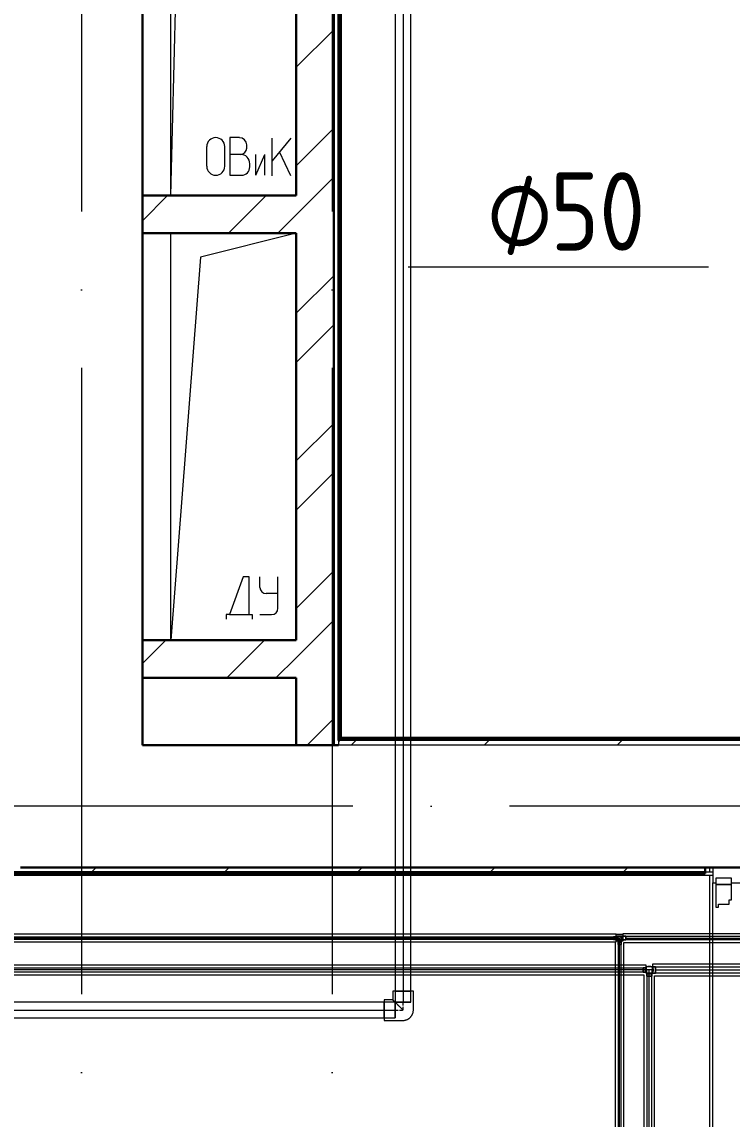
# Model space of a CAD drawing. Header units: millimetres. Extents: x -88595 to 880822, y -1054509 to -148035.
# Drawn here: x 408073 to 410340, y -275251 to -271747 of the extents above; entities that cross this region are included whole.
import ezdxf

# ---------------------------------------------------------------- set-up
doc = ezdxf.new("R2010")
doc.units = ezdxf.units.MM
doc.linetypes.add('$7$ADSK_Осевая', pattern=[14, 10, -2, 0, -2])
doc.linetypes.add('ADSK_Линия сетки', pattern=[25, 20, -2.5, 0, -2.5])
for name, color, linetype, lineweight in [('Витраж', 7, 'Continuous', 9), ('Двери', 7, 'Continuous', 9), ('Изоляция', 7, 'Continuous', 18), ('Марки', 7, 'Continuous', 20), ('Оборудование', 7, 'Continuous', 18), ('Ограждение', 7, 'Continuous', 9), ('Оси', 7, 'Continuous', 9), ('Перекрытие', 7, 'Continuous', 18), ('Стены внутренние', 7, 'Continuous', 18), ('Стены наружные', 7, 'Continuous', 18), ('Стены штриховка', 7, 'Continuous', 9), ('Трубопровод', 7, 'Continuous', 18), ('Трубопроводы', 7, 'Continuous', 18)]:
    doc.layers.add(name, color=color, linetype=linetype, lineweight=lineweight)
doc.styles.add('$1$GOST Common_9', font='GOST_Common.ttf', dxfattribs={"width": 0.9, "height": 250})
doc.styles.add('$5$GOST Common', font='GOST_Common.ttf', dxfattribs={"width": 0.9, "height": 250})

# ---------------------------------------------------------------- blocks, each defined once
blk = doc.blocks.new('$0$ADSK_Полипропилен_Отвод - Универсальный-3259720-В_Координация_3 этаж ОВ3')
at = {"layer": 'Трубопроводы', "color": 24, "true_color": 0xa52900}
for p, q in [((-33, 60.5), (-33, 33)), ((33, 60.5), (-33, 60.5)), ((33, 60.5), (-33, 60.5)), ((-25, 60.5), (-25, 25.5)), ((-25, 60.5), (0, 60.5)), ((0, 60.5), (25, 60.5)), ((25, 25.5), (25, 60.5)), ((33, 0), (33, 60.5)), ((-33, 33), (-60.5, 33)), ((-60.5, 33), (-60.5, -33)), ((-60.5, 33), (-60.5, -33)), ((-25.5, 25), (-60.5, 25)), ((-60.5, 0), (-60.5, 25)), ((-25.5, 25), (-25.5, 0)), ((-25.5, 0), (-25.5, -25)), ((0, 25.5), (-25, 25.5)), ((25, 25.5), (0, 25.5)), ((-60.5, -25), (-60.5, 0)), ((-60.5, -25), (-25.5, -25)), ((-60.5, -33), (0, -33))]:
    blk.add_line(p, q, dxfattribs=at)
at = {"layer": 'Трубопроводы', "color": 24, "true_color": 0xa52900, "flags": 128}
blk.add_lwpolyline([(0, -33), (1.3, -33), (2.6, -32.9), (4, -32.8), (5.3, -32.6), (6.6, -32.3), (7.8, -32.1), (9.1, -31.7), (10.4, -31.3), (11.6, -30.9), (12.9, -30.4), (14.1, -29.9), (15.2, -29.3), (16.4, -28.6), (17.5, -28), (18.6, -27.2), (19.7, -26.5), (20.8, -25.7), (21.8, -24.8), (22.7, -23.9), (23.7, -23), (24.6, -22), (25.4, -21), (26.3, -20), (27, -18.9), (27.8, -17.8), (28.5, -16.7), (29.1, -15.6), (29.7, -14.4), (30.3, -13.2), (30.8, -12), (31.2, -10.7), (31.6, -9.5), (32, -8.2), (32.3, -6.9), (32.5, -5.6), (32.7, -4.3), (32.9, -3), (33, -1.7), (33, -0.4), (33, 0)], dxfattribs=at)
at = {"layer": 'Трубопроводы', "color": 24, "true_color": 0xa52900}
for points, knots in [([(0, 0), (-1.9, 1.8), (-5.6, 5.6), (-10.1, 10.1), (-13.7, 13.7), (-16.3, 16.3), (-18.4, 18.4), (-20.1, 20.1), (-21.3, 21.3), (-22.5, 22.5), (-23.6, 23.6), (-24.7, 24.7), (-25.8, 25.8), (-26.8, 26.8), (-27.8, 27.8), (-28.7, 28.7), (-29.5, 29.5), (-30.3, 30.3), (-31.2, 31.2), (-32.2, 32.1), (-32.8, 32.8), (-33, 33), (-33, 33)], [0, 0, 0, 0, 0.125, 0.25, 0.3125, 0.375, 0.4375, 0.46875, 0.5, 0.53125, 0.5625, 0.59375, 0.625, 0.65625, 0.6875, 0.71875, 0.75, 0.78125, 0.8125, 0.875, 0.9375, 1, 1, 1, 1]), ([(-33, 33), (-33, 33), (-32.8, 32.8), (-32.2, 32.1), (-31.2, 31.2), (-30.3, 30.3), (-29.5, 29.5), (-28.7, 28.7), (-27.8, 27.8), (-26.8, 26.8), (-25.8, 25.8), (-24.7, 24.7), (-23.6, 23.6), (-22.5, 22.5), (-21.3, 21.3), (-20.1, 20.1), (-18.4, 18.4), (-16.3, 16.3), (-13.7, 13.7), (-10.1, 10.1), (-5.6, 5.6), (-1.9, 1.8), (0, 0)], [0, 0, 0, 0, 0.0625, 0.125, 0.1875, 0.21875, 0.25, 0.28125, 0.3125, 0.34375, 0.375, 0.40625, 0.4375, 0.46875, 0.5, 0.53125, 0.5625, 0.625, 0.6875, 0.75, 0.875, 1, 1, 1, 1])]:
    blk.add_open_spline(points, degree=3, knots=knots, dxfattribs=at)
blk = doc.blocks.new('$0$ADSK_M_Трубы - Диаметр_8-160846-В_Координация_3 этаж ОВ3')
at = {"layer": 'Марки'}
blk.add_line((0, 0), (8, 0), dxfattribs=at)
blk = doc.blocks.new('3 этаж')
at = {"lineweight": 18}
for p, q in [((420428.9, 654123.9), (420428.9, 658038.9)), ((420428.9, 654123.9), (420523.9, 657980.7)), ((420543.6, 654217.9), (420543.6, 654280.5)), ((420600.9, 654217.9), (420600.9, 654280.5)), ((420647.8, 654309.2), (420617.8, 654309.2)), ((420617.8, 654309.2), (420617.8, 654189.2)), ((420671.1, 654275.8), (420671.1, 654285.8)), ((420811.9, 654307.1), (420751.9, 654235.6)), ((420751.9, 654187.1), (420751.9, 654307.1)), ((420651.1, 654255.8), (420617.8, 654255.8)), ((420700.2, 654189.2), (420728.9, 654255.8)), ((420700.2, 654189.2), (420700.2, 654255.8)), ((420728.9, 654189.2), (420728.9, 654255.8)), ((420811.9, 654187.1), (420776, 654264.3)), ((420681.1, 654215.8), (420681.1, 654225.8)), ((420617.8, 654189.2), (420654.4, 654189.2)), ((420428.9, 652703.9), (420428.9, 654003.9)), ((420828.9, 654003.9), (420523.5, 653927.7)), ((420523.5, 653927.7), (420428.9, 652703.9)), ((420659.6, 652906.4), (420615.7, 652786.5)), ((420679.2, 652906.4), (420659.6, 652906.4)), ((420679.1, 652786.4), (420679.2, 652906.4)), ((420713.3, 652873), (420713.4, 652906.3)), ((420770.6, 652806.2), (420770.7, 652906.2)), ((420770.7, 652852.9), (420733.3, 652853)), ((420605.7, 652786.5), (420605.7, 652771.5)), ((420615.7, 652786.5), (420605.7, 652786.5)), ((420615.7, 652786.5), (420679.1, 652786.4)), ((420679.1, 652786.4), (420689.1, 652786.4)), ((420689.1, 652786.4), (420689, 652771.4)), ((420713.2, 652786.3), (420750.6, 652786.3))]:
    blk.add_line(p, q, dxfattribs=at)
for centre, radius, start, end in [((420572.3, 654280.5), 28.7, 0, 180), ((420647.8, 654285.8), 23.3, 0, 90), ((420651.1, 654275.8), 20, 270, 0), ((420651.1, 654225.8), 30, 0, 90), ((420572.3, 654217.9), 28.7, 180, 0), ((420654.4, 654215.8), 26.7, 270, 0), ((420733.3, 652873), 20, 179.913, 269.913), ((420750.6, 652806.3), 20, 269.913, 359.913)]:
    blk.add_arc(centre, radius, start, end, dxfattribs=at)
at = {"layer": 'Витраж', "lineweight": 18}
for p, q in [((422158.9, 651978.9), (422158.9, 651928.9)), ((422258.9, 651978.9), (422158.9, 651978.9)), ((422158.9, 651928.9), (422168.9, 651928.9)), ((422218.9, 651928.9), (422258.9, 651928.9))]:
    blk.add_line(p, q, dxfattribs=at)
at = {"layer": 'Витраж'}
blk.add_line((422158.9, 649923.9), (422158.9, 651928.9), dxfattribs=at)
at = {"layer": 'Двери'}
for p, q in [((422218.9, 651943.9), (422168.9, 651943.9)), ((422168.9, 651943.9), (422168.9, 651923.9)), ((422218.9, 651923.9), (422218.9, 651943.9)), ((422168.9, 651923.9), (422218.9, 651923.9)), ((422218.9, 651923.9), (422168.9, 651923.9)), ((422168.9, 651923.9), (422168.9, 651851.9)), ((422218.9, 651874.9), (422218.9, 651923.9)), ((422176.9, 651851.9), (422176.9, 651860.9)), ((422176.9, 651860.9), (422210.9, 651860.9)), ((422210.9, 651860.9), (422210.9, 651874.9)), ((422210.9, 651874.9), (422218.9, 651874.9)), ((422168.9, 651851.9), (422176.9, 651851.9))]:
    blk.add_line(p, q, dxfattribs=at)
at = {"layer": 'Ограждение'}
for p, q in [((420973.9, 652393.9), (420973.9, 658173.9)), ((420973.9, 652393.9), (420968.9, 652388.9)), ((424028.9, 652393.9), (420973.9, 652393.9)), ((422158.9, 651963.9), (422134.3, 651963.9)), ((418903.9, 651953.9), (422158.9, 651953.9))]:
    blk.add_line(p, q, dxfattribs=at)
at = {"layer": 'Оси', "linetype": 'ADSK_Линия сетки', "ltscale": 100}
for p, q in [((420143.9, 661073.9), (420143.9, 631217.7)), ((420943.9, 661073.9), (420943.9, 629947.7)), ((466011.2, 652173.9), (389071.6, 652173.9))]:
    blk.add_line(p, q, dxfattribs=at)
at = {"layer": 'Перекрытие', "color": 49, "true_color": 0x464646}
for p, q in [((420428.9, 654123.9), (420428.9, 658038.9)), ((420428.9, 652703.9), (420428.9, 654003.9))]:
    blk.add_line(p, q, dxfattribs=at)
at = {"layer": 'Стены внутренние', "lineweight": 30}
for p, q in [((420338.9, 654123.9), (420338.9, 658038.9)), ((420338.9, 652703.9), (420338.9, 654003.9)), ((420338.9, 652368.9), (420338.9, 652583.9)), ((420828.9, 652368.9), (420338.9, 652368.9)), ((420963.9, 652368.9), (420948.9, 652368.9)), ((422134.3, 651978.9), (422289.3, 651978.9))]:
    blk.add_line(p, q, dxfattribs=at)
at = {"layer": 'Стены внутренние'}
blk.add_line((425538.9, 652368.9), (420963.9, 652368.9), dxfattribs=at)
at = {"layer": 'Стены наружные', "lineweight": 30}
for p, q in [((420963.9, 652383.9), (420963.9, 658173.9)), ((420968.9, 652388.9), (420968.9, 658178.9)), ((420948.9, 652368.9), (420948.9, 658158.9)), ((420828.9, 658038.9), (420828.9, 654123.9)), ((420828.9, 654123.9), (420338.9, 654123.9)), ((420338.9, 654123.9), (420338.9, 654003.9)), ((420338.9, 654003.9), (420828.9, 654003.9)), ((420828.9, 654003.9), (420828.9, 652703.9)), ((420828.9, 652703.9), (420338.9, 652703.9)), ((420338.9, 652703.9), (420338.9, 652583.9)), ((420338.9, 652583.9), (420828.9, 652583.9)), ((420828.9, 652583.9), (420828.9, 652368.9)), ((420968.9, 652383.9), (420963.9, 652383.9)), ((424038.9, 652388.9), (420968.9, 652388.9)), ((420828.9, 652368.9), (420948.9, 652368.9)), ((418913.9, 651963.9), (422134.3, 651963.9)), ((422134.3, 651978.9), (419948.9, 651978.9)), ((422134.3, 651958.9), (422134.3, 651978.9)), ((418908.9, 651958.9), (422134.3, 651958.9))]:
    blk.add_line(p, q, dxfattribs=at)
at = {"layer": 'Стены наружные', "linetype": 'Continuous', "lineweight": 9}
for p, q in [((420963.9, 654661.2), (420968.9, 654666.2)), ((420828.9, 654534), (420948.9, 654654)), ((420963.9, 654590.5), (420968.9, 654595.5)), ((420963.9, 654519.8), (420968.9, 654524.8)), ((420963.9, 654449.1), (420968.9, 654454.1)), ((420963.9, 654378.4), (420968.9, 654383.4)), ((420828.9, 654219.7), (420948.9, 654339.7)), ((420963.9, 654307.7), (420968.9, 654312.7)), ((420963.9, 654237), (420968.9, 654242)), ((420828.9, 654062.5), (420948.9, 654182.5)), ((420963.9, 654166.2), (420968.9, 654171.2)), ((420338.9, 654044), (420418.8, 654123.9)), ((420613.1, 654003.9), (420733.1, 654123.9)), ((420963.9, 654095.5), (420968.9, 654100.5)), ((420770.2, 654003.9), (420828.9, 654062.5)), ((420963.9, 654024.8), (420968.9, 654029.8)), ((420963.9, 653954.1), (420968.9, 653959.1)), ((420828.9, 653748.2), (420948.9, 653868.2)), ((420963.9, 653883.4), (420968.9, 653888.4)), ((420963.9, 653812.7), (420968.9, 653817.7)), ((420963.9, 653742), (420968.9, 653747)), ((420828.9, 653591.1), (420948.9, 653711.1)), ((420963.9, 653671.3), (420968.9, 653676.3)), ((420963.9, 653600.6), (420968.9, 653605.6)), ((420963.9, 653529.8), (420968.9, 653534.8)), ((420963.9, 653459.1), (420968.9, 653464.1)), ((420828.9, 653276.8), (420948.9, 653396.8)), ((420963.9, 653388.4), (420968.9, 653393.4)), ((420963.9, 653317.7), (420968.9, 653322.7)), ((420828.9, 653119.6), (420948.9, 653239.6)), ((420963.9, 653247), (420968.9, 653252)), ((420963.9, 653176.3), (420968.9, 653181.3)), ((420963.9, 653105.6), (420968.9, 653110.6)), ((420963.9, 653034.9), (420968.9, 653039.9)), ((420963.9, 652964.2), (420968.9, 652969.2)), ((420828.9, 652805.3), (420948.9, 652925.3)), ((420963.9, 652893.5), (420968.9, 652898.5)), ((420963.9, 652822.7), (420968.9, 652827.7)), ((420828.9, 652648.1), (420948.9, 652768.1)), ((420963.9, 652752), (420968.9, 652757)), ((420338.9, 652629.6), (420413.2, 652703.9)), ((420607.5, 652583.9), (420727.5, 652703.9)), ((420963.9, 652681.3), (420968.9, 652686.3)), ((420764.6, 652583.9), (420828.9, 652648.1)), ((420963.9, 652610.6), (420968.9, 652615.6)), ((420963.9, 652539.9), (420968.9, 652544.9)), ((420863.9, 652368.9), (420948.9, 652453.8)), ((420963.9, 652469.2), (420968.9, 652474.2)), ((420963.9, 652398.5), (420968.9, 652403.5)), ((421005, 652368.9), (421020, 652383.9)), ((421020, 652383.9), (421025, 652388.9)), ((421090.7, 652383.9), (421095.7, 652388.9)), ((421161.4, 652383.9), (421166.4, 652388.9)), ((421232.1, 652383.9), (421237.1, 652388.9)), ((421302.8, 652383.9), (421307.8, 652388.9)), ((421373.5, 652383.9), (421378.5, 652388.9)), ((421429.3, 652368.9), (421444.3, 652383.9)), ((421444.3, 652383.9), (421449.3, 652388.9)), ((421515, 652383.9), (421520, 652388.9)), ((421585.7, 652383.9), (421590.7, 652388.9)), ((421656.4, 652383.9), (421661.4, 652388.9)), ((421727.1, 652383.9), (421732.1, 652388.9)), ((421797.8, 652383.9), (421802.8, 652388.9)), ((421853.5, 652368.9), (421868.5, 652383.9)), ((421868.5, 652383.9), (421873.5, 652388.9)), ((421939.2, 652383.9), (421944.2, 652388.9)), ((422009.9, 652383.9), (422014.9, 652388.9)), ((422080.7, 652383.9), (422085.7, 652388.9)), ((422151.4, 652383.9), (422156.4, 652388.9)), ((419958.6, 651958.9), (419963.6, 651963.9)), ((420029.3, 651958.9), (420034.3, 651963.9)), ((420100, 651958.9), (420105, 651963.9)), ((420170.7, 651958.9), (420175.7, 651963.9)), ((420175.7, 651963.9), (420190.7, 651978.9)), ((420241.4, 651958.9), (420246.4, 651963.9)), ((420312.2, 651958.9), (420317.2, 651963.9)), ((420382.9, 651958.9), (420387.9, 651963.9)), ((420453.6, 651958.9), (420458.6, 651963.9)), ((420524.3, 651958.9), (420529.3, 651963.9)), ((420595, 651958.9), (420600, 651963.9)), ((420600, 651963.9), (420615, 651978.9)), ((420665.7, 651958.9), (420670.7, 651963.9)), ((420736.4, 651958.9), (420741.4, 651963.9)), ((420807.1, 651958.9), (420812.1, 651963.9)), ((420877.8, 651958.9), (420882.8, 651963.9)), ((420948.5, 651958.9), (420953.5, 651963.9)), ((421019.3, 651958.9), (421024.3, 651963.9)), ((421024.3, 651963.9), (421039.3, 651978.9)), ((421090, 651958.9), (421095, 651963.9)), ((421160.7, 651958.9), (421165.7, 651963.9)), ((421231.4, 651958.9), (421236.4, 651963.9)), ((421302.1, 651958.9), (421307.1, 651963.9)), ((421372.8, 651958.9), (421377.8, 651963.9)), ((421443.5, 651958.9), (421448.5, 651963.9)), ((421448.5, 651963.9), (421463.5, 651978.9)), ((421514.2, 651958.9), (421519.2, 651963.9)), ((421584.9, 651958.9), (421589.9, 651963.9)), ((421655.7, 651958.9), (421660.7, 651963.9)), ((421726.4, 651958.9), (421731.4, 651963.9)), ((421797.1, 651958.9), (421802.1, 651963.9)), ((421867.8, 651958.9), (421872.8, 651963.9)), ((421872.8, 651963.9), (421887.8, 651978.9)), ((421938.5, 651958.9), (421943.5, 651963.9)), ((422009.2, 651958.9), (422014.2, 651963.9)), ((422079.9, 651958.9), (422084.9, 651963.9))]:
    blk.add_line(p, q, dxfattribs=at)
at = {"layer": 'Стены наружные'}
for p, q in [((422149.3, 651963.9), (422149.3, 651978.9)), ((422149.3, 649898.9), (422149.3, 651953.9))]:
    blk.add_line(p, q, dxfattribs=at)
at = {"layer": 'Стены штриховка'}
for p, q in [((420963.9, 652383.9), (420963.9, 652368.9)), ((424038.9, 652383.9), (420968.9, 652383.9))]:
    blk.add_line(p, q, dxfattribs=at)

msp = doc.modelspace()

# ---------------------------------------------------------------- linework, layer by layer
at = {"layer": 'Изоляция', "color": 190, "true_color": 0x8000ff}
for p, q in [((409969.6, -274660.7), (398245.2, -274660.7)), ((398245.2, -274685.1), (409969.6, -274685.1)), ((409967.2, -274685.1), (409967.2, -279574.9)), ((409969.6, -274685.1), (409969.6, -274660.7)), ((409969.6, -274660.7), (409990.9, -274660.7)), ((409990.9, -274682.9), (409969.6, -274682.9)), ((416579.3, -274659.1), (409990.9, -274659.1)), ((409990.9, -274659.1), (409990.9, -274682.9)), ((409994.7, -279574.9), (409994.7, -274686.6)), ((409994.7, -274686.6), (416579.3, -274686.6))]:
    msp.add_line(p, q, dxfattribs=at)
at = {"layer": 'Изоляция', "color": 134, "true_color": 0x00a6a6}
for p, q in [((416689.6, -274756.2), (410085.6, -274756.2)), ((410085.6, -274756.2), (410085.6, -274785.6)), ((410065.6, -274759.4), (398164.7, -274759.4)), ((398164.7, -274790.1), (410058.7, -274790.1)), ((410058.7, -274790.1), (410058.7, -279640.3)), ((410084.8, -274784.7), (410064.6, -274784.7)), ((410065.6, -274783.8), (410065.6, -274759.4)), ((410092.6, -279640.3), (410092.6, -274793.2)), ((410092.6, -274793.2), (416726.7, -274793.2))]:
    msp.add_line(p, q, dxfattribs=at)
at = {"layer": 'Марки'}
msp.add_line((409306.4, -272528.8), (409464.9, -272528.8), dxfattribs=at)
at = {"layer": 'Трубопровод', "color": 24, "linetype": 'Continuous', "true_color": 0xa52900}
for p, q in [((409264.5, -271449), (409264.5, -274877.2)), ((409314.5, -274877.2), (409314.5, -271449)), ((409264, -274877.7), (401623.4, -274877.7)), ((409264, -274927.7), (409264, -274877.7)), ((409264.5, -274877.2), (409314.5, -274877.2)), ((401623.4, -274927.7), (409264, -274927.7))]:
    msp.add_line(p, q, dxfattribs=at)
at = {"layer": 'Трубопровод', "color": 24, "true_color": 0xa52900}
for p, q in [((409289.5, -271449), (409289.5, -274877.2)), ((409289.5, -271449), (409289.5, -274877.2)), ((401623.4, -274902.7), (409264, -274902.7)), ((402210.9, -274902.7), (409264, -274902.7))]:
    msp.add_line(p, q, dxfattribs=at)
at = {"layer": 'Трубопровод', "color": 190, "linetype": 'Continuous', "true_color": 0x8000ff}
for p, q in [((409969.6, -274669.7), (398245.2, -274669.7)), ((398245.2, -274676.1), (409969.6, -274676.1)), ((409976.2, -274682.9), (409976.2, -279574.9)), ((409985.7, -279574.9), (409985.7, -274682.9)), ((416579.3, -274668.1), (410000.9, -274668.1)), ((410000.9, -274677.6), (416579.3, -274677.6))]:
    msp.add_line(p, q, dxfattribs=at)
at = {"layer": 'Трубопровод', "color": 190, "true_color": 0x8000ff}
for p, q in [((409969.6, -274672.9), (398245.2, -274672.9)), ((409969.6, -274672.9), (398245.2, -274672.9)), ((409980.9, -279574.9), (409980.9, -274682.9)), ((409980.9, -279574.9), (409980.9, -274682.9)), ((410000.9, -274672.9), (416579.3, -274672.9)), ((410000.9, -274672.9), (416579.3, -274672.9))]:
    msp.add_line(p, q, dxfattribs=at)
at = {"layer": 'Трубопровод', "color": 134, "linetype": 'Continuous', "true_color": 0x00a6a6}
for p, q in [((410065.6, -274768.4), (398164.7, -274768.4)), ((398164.7, -274781.1), (410065.6, -274781.1)), ((410067.7, -274784.7), (410067.7, -279640.3)), ((410083.6, -279640.3), (410083.6, -274784.7)), ((416687.2, -274765.2), (410095.6, -274765.2)), ((410095.6, -274784.2), (416687.2, -274784.2))]:
    msp.add_line(p, q, dxfattribs=at)
at = {"layer": 'Трубопровод', "color": 134, "true_color": 0x00a6a6}
for p, q in [((410065.6, -274774.7), (398164.7, -274774.7)), ((410065.6, -274774.7), (398164.7, -274774.7)), ((410075.6, -279640.3), (410075.6, -274784.7)), ((410075.6, -279640.3), (410075.6, -274784.7)), ((410095.6, -274774.7), (416687.2, -274774.7)), ((410095.6, -274774.7), (416687.2, -274774.7))]:
    msp.add_line(p, q, dxfattribs=at)
at = {"layer": 'Трубопроводы', "color": 190, "true_color": 0x8000ff}
for p, q in [((409968.4, -274668.7), (409960.9, -274668.7)), ((409960.9, -274668.7), (409960.9, -274677)), ((409960.9, -274668.7), (409960.9, -274677)), ((409968.4, -274669.7), (409960.9, -274669.7)), ((409960.9, -274676.1), (409960.9, -274669.7)), ((409960.9, -274676.1), (409960.9, -274669.7)), ((409960.9, -274676.1), (409968.4, -274676.1)), ((409960.9, -274677), (409968.4, -274677)), ((409970.9, -274667.1), (409968.4, -274668.7)), ((409970.9, -274669.7), (409968.4, -274669.7)), ((409968.4, -274676.1), (409970.9, -274676.1)), ((409968.4, -274677), (409970.9, -274678.6)), ((409990.9, -274667.1), (409970.9, -274667.1)), ((409970.9, -274667.1), (409970.9, -274678.6)), ((409970.9, -274667.1), (409970.9, -274678.6)), ((409970.9, -274669.7), (409970.9, -274676.1)), ((409970.9, -274669.7), (409970.9, -274676.1)), ((409970.9, -274678.6), (409990.9, -274678.6)), ((409987.3, -274672.9), (409974.6, -274672.9)), ((409987.3, -274672.9), (409974.6, -274672.9)), ((409975.2, -274672.9), (409975.2, -274682.9)), ((409986.7, -274672.9), (409975.2, -274672.9)), ((409986.7, -274672.9), (409975.2, -274672.9)), ((409975.2, -274682.9), (409986.7, -274682.9)), ((409975.2, -274682.9), (409986.7, -274682.9)), ((409975.2, -274682.9), (409975.2, -274692.9)), ((409986.7, -274682.9), (409975.2, -274682.9)), ((409986.7, -274682.9), (409975.2, -274682.9)), ((409976.2, -274685.4), (409976.2, -274692.9)), ((409976.2, -274685.4), (409985.7, -274685.4)), ((409976.2, -274685.4), (409985.7, -274685.4)), ((409985.7, -274692.9), (409985.7, -274685.4)), ((409986.7, -274682.9), (409986.7, -274672.9)), ((409986.7, -274692.9), (409986.7, -274682.9)), ((409993.4, -274667.1), (409990.9, -274667.1)), ((409990.9, -274667.1), (409990.9, -274678.6)), ((409990.9, -274667.1), (409990.9, -274678.6)), ((409990.9, -274678.6), (409990.9, -274667.1)), ((409990.9, -274678.6), (409990.9, -274667.1)), ((409993.4, -274668.1), (409990.9, -274668.1)), ((409990.9, -274677.6), (409990.9, -274668.1)), ((409990.9, -274677.6), (409990.9, -274668.1)), ((409990.9, -274677.6), (409993.4, -274677.6)), ((409990.9, -274678.6), (409993.4, -274678.6)), ((410000.9, -274667.1), (409993.4, -274667.1)), ((410000.9, -274668.1), (409993.4, -274668.1)), ((409993.4, -274677.6), (410000.9, -274677.6)), ((409993.4, -274678.6), (410000.9, -274678.6)), ((410000.9, -274678.6), (410000.9, -274667.1)), ((410000.9, -274678.6), (410000.9, -274667.1)), ((410000.9, -274668.1), (410000.9, -274677.6)), ((410000.9, -274668.1), (410000.9, -274677.6)), ((409975.2, -274692.9), (409986.7, -274692.9)), ((409975.2, -274692.9), (409986.7, -274692.9)), ((409985.7, -274692.9), (409976.2, -274692.9)), ((409985.7, -274692.9), (409976.2, -274692.9))]:
    msp.add_line(p, q, dxfattribs=at)
at = {"layer": 'Трубопроводы', "color": 190, "linetype": '$7$ADSK_Осевая', "true_color": 0x8000ff}
for p, q in [((409990.9, -274672.9), (409970.9, -274672.9)), ((409980.9, -274682.9), (409980.9, -274672.9))]:
    msp.add_line(p, q, dxfattribs=at)
at = {"layer": 'Трубопроводы', "color": 134, "true_color": 0x00a6a6}
for p, q in [((410063.1, -274767.4), (410055.6, -274767.4)), ((410055.6, -274767.4), (410055.6, -274782)), ((410055.6, -274767.4), (410055.6, -274782)), ((410063.1, -274768.4), (410055.6, -274768.4)), ((410055.6, -274781.1), (410055.6, -274768.4)), ((410055.6, -274781.1), (410055.6, -274768.4)), ((410055.6, -274781.1), (410063.1, -274781.1)), ((410055.6, -274782), (410063.1, -274782)), ((410088.3, -274774.7), (410062.9, -274774.7)), ((410088.3, -274774.7), (410062.9, -274774.7)), ((410065.6, -274764.2), (410063.1, -274767.4)), ((410065.6, -274768.4), (410063.1, -274768.4)), ((410063.1, -274781.1), (410065.6, -274781.1)), ((410063.1, -274782), (410065.6, -274785.2)), ((410085.6, -274764.2), (410065.6, -274764.2)), ((410065.6, -274764.2), (410065.6, -274785.2)), ((410065.6, -274764.2), (410065.6, -274785.2)), ((410065.6, -274768.4), (410065.6, -274781.1)), ((410065.6, -274768.4), (410065.6, -274781.1)), ((410065.6, -274785.2), (410085.6, -274785.2)), ((410066.7, -274774.7), (410066.7, -274784.7)), ((410084.6, -274774.7), (410066.7, -274774.7)), ((410084.6, -274774.7), (410066.7, -274774.7)), ((410066.7, -274784.7), (410084.6, -274784.7)), ((410066.7, -274784.7), (410084.6, -274784.7)), ((410066.7, -274784.7), (410066.7, -274794.7)), ((410084.6, -274784.7), (410066.7, -274784.7)), ((410084.6, -274784.7), (410066.7, -274784.7)), ((410067.7, -274787.2), (410067.7, -274794.7)), ((410067.7, -274787.2), (410083.6, -274787.2)), ((410067.7, -274787.2), (410083.6, -274787.2)), ((410083.6, -274794.7), (410083.6, -274787.2)), ((410084.6, -274784.7), (410084.6, -274774.7)), ((410084.6, -274794.7), (410084.6, -274784.7)), ((410088.1, -274764.2), (410085.6, -274764.2)), ((410085.6, -274764.2), (410085.6, -274785.2)), ((410085.6, -274764.2), (410085.6, -274785.2)), ((410085.6, -274785.2), (410085.6, -274764.2)), ((410085.6, -274785.2), (410085.6, -274764.2)), ((410088.1, -274765.2), (410085.6, -274765.2)), ((410085.6, -274784.2), (410085.6, -274765.2)), ((410085.6, -274784.2), (410085.6, -274765.2)), ((410085.6, -274784.2), (410088.1, -274784.2)), ((410085.6, -274785.2), (410088.1, -274785.2)), ((410095.6, -274764.2), (410088.1, -274764.2)), ((410095.6, -274765.2), (410088.1, -274765.2)), ((410088.1, -274784.2), (410095.6, -274784.2)), ((410088.1, -274785.2), (410095.6, -274785.2)), ((410095.6, -274785.2), (410095.6, -274764.2)), ((410095.6, -274785.2), (410095.6, -274764.2)), ((410095.6, -274765.2), (410095.6, -274784.2)), ((410095.6, -274765.2), (410095.6, -274784.2)), ((410066.7, -274794.7), (410084.6, -274794.7)), ((410066.7, -274794.7), (410084.6, -274794.7)), ((410083.6, -274794.7), (410067.7, -274794.7)), ((410083.6, -274794.7), (410067.7, -274794.7))]:
    msp.add_line(p, q, dxfattribs=at)
at = {"layer": 'Трубопроводы', "color": 134, "linetype": '$7$ADSK_Осевая', "true_color": 0x00a6a6}
for p, q in [((410085.6, -274774.7), (410065.6, -274774.7)), ((410075.6, -274784.7), (410075.6, -274774.7))]:
    msp.add_line(p, q, dxfattribs=at)
at = {"layer": 'Трубопроводы', "color": 24, "linetype": '$7$ADSK_Осевая', "true_color": 0xa52900}
for p, q in [((409289.5, -274902.7), (409289.5, -274877.2)), ((409264, -274902.7), (409289.5, -274902.7))]:
    msp.add_line(p, q, dxfattribs=at)
at = {"layer": 'Трубопроводы', "color": 190, "true_color": 0x8000ff, "flags": 128}
for points in [[(409974.6, -274672.9), (409974.6, -274672.6), (409974.6, -274672.4), (409974.6, -274672.1), (409974.7, -274671.9), (409974.7, -274671.6), (409974.8, -274671.4), (409974.8, -274671.1), (409974.9, -274670.9), (409975, -274670.6), (409975.1, -274670.4), (409975.2, -274670.2), (409975.3, -274669.9), (409975.4, -274669.7), (409975.5, -274669.5), (409975.7, -274669.3), (409975.8, -274669.1), (409976, -274668.9), (409976.1, -274668.7), (409976.3, -274668.5), (409976.5, -274668.3), (409976.7, -274668.2), (409976.9, -274668), (409977.1, -274667.8), (409977.3, -274667.7), (409977.5, -274667.5), (409977.7, -274667.4), (409977.9, -274667.3), (409978.2, -274667.2), (409978.4, -274667.1), (409978.6, -274667), (409978.9, -274666.9), (409979.1, -274666.8), (409979.3, -274666.7), (409979.6, -274666.7), (409979.8, -274666.6), (409980.1, -274666.6), (409980.3, -274666.6), (409980.6, -274666.5), (409980.9, -274666.5), (409981.1, -274666.5), (409981.4, -274666.5), (409981.6, -274666.6), (409981.9, -274666.6), (409982.1, -274666.6), (409982.4, -274666.7), (409982.6, -274666.8), (409982.9, -274666.8), (409983.1, -274666.9), (409983.3, -274667), (409983.6, -274667.1), (409983.8, -274667.2), (409984, -274667.3), (409984.2, -274667.5), (409984.4, -274667.6), (409984.7, -274667.7), (409984.9, -274667.9), (409985.1, -274668.1), (409985.2, -274668.2), (409985.4, -274668.4), (409985.6, -274668.6), (409985.8, -274668.8), (409985.9, -274669), (409986.1, -274669.2), (409986.2, -274669.4), (409986.4, -274669.6), (409986.5, -274669.8), (409986.6, -274670.1), (409986.7, -274670.3), (409986.8, -274670.5), (409986.9, -274670.8), (409987, -274671), (409987.1, -274671.2), (409987.1, -274671.5), (409987.2, -274671.7), (409987.2, -274672), (409987.2, -274672.2), (409987.3, -274672.5), (409987.3, -274672.7), (409987.3, -274672.9)], [(409987.3, -274672.9), (409987.3, -274673.1), (409987.2, -274673.4), (409987.2, -274673.6), (409987.2, -274673.9), (409987.1, -274674.1), (409987.1, -274674.4), (409987, -274674.6), (409986.9, -274674.9), (409986.9, -274675.1), (409986.8, -274675.4), (409986.7, -274675.6), (409986.6, -274675.8), (409986.4, -274676), (409986.3, -274676.3), (409986.2, -274676.5), (409986, -274676.7), (409985.9, -274676.9), (409985.7, -274677.1), (409985.5, -274677.3), (409985.3, -274677.4), (409985.2, -274677.6), (409985, -274677.8), (409984.8, -274677.9), (409984.6, -274678.1), (409984.4, -274678.2), (409984.1, -274678.4), (409983.9, -274678.5), (409983.7, -274678.6), (409983.5, -274678.7), (409983.2, -274678.8), (409983, -274678.9), (409982.7, -274679), (409982.5, -274679), (409982.2, -274679.1), (409982, -274679.1), (409981.7, -274679.2), (409981.5, -274679.2), (409981.2, -274679.2), (409981, -274679.2), (409980.7, -274679.2), (409980.5, -274679.2), (409980.2, -274679.2), (409980, -274679.2), (409979.7, -274679.1), (409979.5, -274679.1), (409979.2, -274679), (409979, -274678.9), (409978.7, -274678.8), (409978.5, -274678.8), (409978.3, -274678.7), (409978, -274678.5), (409977.8, -274678.4), (409977.6, -274678.3), (409977.4, -274678.2), (409977.2, -274678), (409977, -274677.9), (409976.8, -274677.7), (409976.6, -274677.5), (409976.4, -274677.4), (409976.2, -274677.2), (409976.1, -274677), (409975.9, -274676.8), (409975.8, -274676.6), (409975.6, -274676.4), (409975.5, -274676.2), (409975.4, -274675.9), (409975.2, -274675.7), (409975.1, -274675.5), (409975, -274675.2), (409974.9, -274675), (409974.9, -274674.8), (409974.8, -274674.5), (409974.7, -274674.3), (409974.7, -274674), (409974.6, -274673.8), (409974.6, -274673.5), (409974.6, -274673.3), (409974.6, -274673), (409974.6, -274672.9)]]:
    msp.add_lwpolyline(points, dxfattribs=at)
at = {"layer": 'Трубопроводы', "color": 134, "true_color": 0x00a6a6, "flags": 128}
for points in [[(410062.9, -274774.7), (410062.9, -274774.2), (410063, -274773.7), (410063, -274773.2), (410063.1, -274772.7), (410063.2, -274772.2), (410063.3, -274771.7), (410063.4, -274771.2), (410063.6, -274770.7), (410063.7, -274770.2), (410063.9, -274769.8), (410064.1, -274769.3), (410064.4, -274768.8), (410064.6, -274768.4), (410064.9, -274768), (410065.1, -274767.5), (410065.4, -274767.1), (410065.7, -274766.7), (410066.1, -274766.3), (410066.4, -274766), (410066.8, -274765.6), (410067.1, -274765.2), (410067.5, -274764.9), (410067.9, -274764.6), (410068.3, -274764.3), (410068.8, -274764), (410069.2, -274763.8), (410069.6, -274763.5), (410070.1, -274763.3), (410070.5, -274763.1), (410071, -274762.9), (410071.5, -274762.7), (410072, -274762.5), (410072.5, -274762.4), (410073, -274762.3), (410073.5, -274762.2), (410074, -274762.1), (410074.5, -274762.1), (410075, -274762), (410075.5, -274762), (410076, -274762), (410076.5, -274762), (410077, -274762.1), (410077.5, -274762.1), (410078, -274762.2), (410078.5, -274762.3), (410079, -274762.5), (410079.5, -274762.6), (410080, -274762.8), (410080.4, -274763), (410080.9, -274763.2), (410081.4, -274763.4), (410081.8, -274763.6), (410082.2, -274763.9), (410082.7, -274764.1), (410083.1, -274764.4), (410083.5, -274764.7), (410083.9, -274765.1), (410084.3, -274765.4), (410084.6, -274765.8), (410085, -274766.1), (410085.3, -274766.5), (410085.6, -274766.9), (410085.9, -274767.3), (410086.2, -274767.7), (410086.5, -274768.2), (410086.8, -274768.6), (410087, -274769), (410087.2, -274769.5), (410087.4, -274770), (410087.6, -274770.5), (410087.7, -274770.9), (410087.9, -274771.4), (410088, -274771.9), (410088.1, -274772.4), (410088.2, -274772.9), (410088.3, -274773.4), (410088.3, -274773.9), (410088.3, -274774.4), (410088.3, -274774.7)], [(410088.3, -274774.7), (410088.3, -274775.2), (410088.3, -274775.7), (410088.2, -274776.2), (410088.2, -274776.7), (410088.1, -274777.2), (410088, -274777.7), (410087.8, -274778.2), (410087.7, -274778.7), (410087.5, -274779.2), (410087.3, -274779.7), (410087.1, -274780.1), (410086.9, -274780.6), (410086.6, -274781), (410086.4, -274781.5), (410086.1, -274781.9), (410085.8, -274782.3), (410085.5, -274782.7), (410085.2, -274783.1), (410084.8, -274783.5), (410084.5, -274783.8), (410084.1, -274784.2), (410083.7, -274784.5), (410083.3, -274784.8), (410082.9, -274785.1), (410082.5, -274785.4), (410082, -274785.7), (410081.6, -274785.9), (410081.2, -274786.1), (410080.7, -274786.3), (410080.2, -274786.5), (410079.7, -274786.7), (410079.3, -274786.9), (410078.8, -274787), (410078.3, -274787.1), (410077.8, -274787.2), (410077.3, -274787.3), (410076.8, -274787.4), (410076.3, -274787.4), (410075.8, -274787.4), (410075.2, -274787.4), (410074.7, -274787.4), (410074.2, -274787.3), (410073.7, -274787.3), (410073.2, -274787.2), (410072.7, -274787.1), (410072.2, -274786.9), (410071.8, -274786.8), (410071.3, -274786.6), (410070.8, -274786.5), (410070.3, -274786.3), (410069.9, -274786), (410069.4, -274785.8), (410069, -274785.5), (410068.6, -274785.3), (410068.1, -274785), (410067.7, -274784.7), (410067.3, -274784.3), (410067, -274784), (410066.6, -274783.7), (410066.3, -274783.3), (410065.9, -274782.9), (410065.6, -274782.5), (410065.3, -274782.1), (410065, -274781.7), (410064.7, -274781.3), (410064.5, -274780.8), (410064.2, -274780.4), (410064, -274779.9), (410063.8, -274779.4), (410063.7, -274779), (410063.5, -274778.5), (410063.4, -274778), (410063.2, -274777.5), (410063.1, -274777), (410063, -274776.5), (410063, -274776), (410062.9, -274775.5), (410062.9, -274775), (410062.9, -274774.7)]]:
    msp.add_lwpolyline(points, dxfattribs=at)

# ---------------------------------------------------------------- block references
at = {"layer": 'Марки', "xscale": 99.99999999999993, "yscale": 99.99999999999993, "zscale": 99.99999999999993}
msp.add_blockref('$0$ADSK_M_Трубы - Диаметр_8-160846-В_Координация_3 этаж ОВ3', (409464.9, -272528.8), dxfattribs=at)
at = {"layer": 'Оборудование', "color": 5, "true_color": 0x0000ff}
msp.add_blockref('3 этаж', (-11880.6, -926425.8), dxfattribs=at)
at = {"layer": 'Трубопроводы', "color": 24, "true_color": 0xa52900}
msp.add_blockref('$0$ADSK_Полипропилен_Отвод - Универсальный-3259720-В_Координация_3 этаж ОВ3', (409289.5, -274902.7), dxfattribs=at)

# ---------------------------------------------------------------- texts
at = {"layer": 'Марки', "lineweight": 9, "char_height": 250, "attachment_point": 1}
for s, insert, width, style in [('50', (409759.5, -272227.2), 389.62, '$5$GOST Common'), ('\\fGOST Common|b0|i0|c254|p34|;\\W.9;⌀', (409557.1, -272227.2), 245.316, '$1$GOST Common_9')]:
    msp.add_mtext(s, dxfattribs=dict(at, insert=insert, width=width, style=style))

doc.saveas('drawing.dxf')
